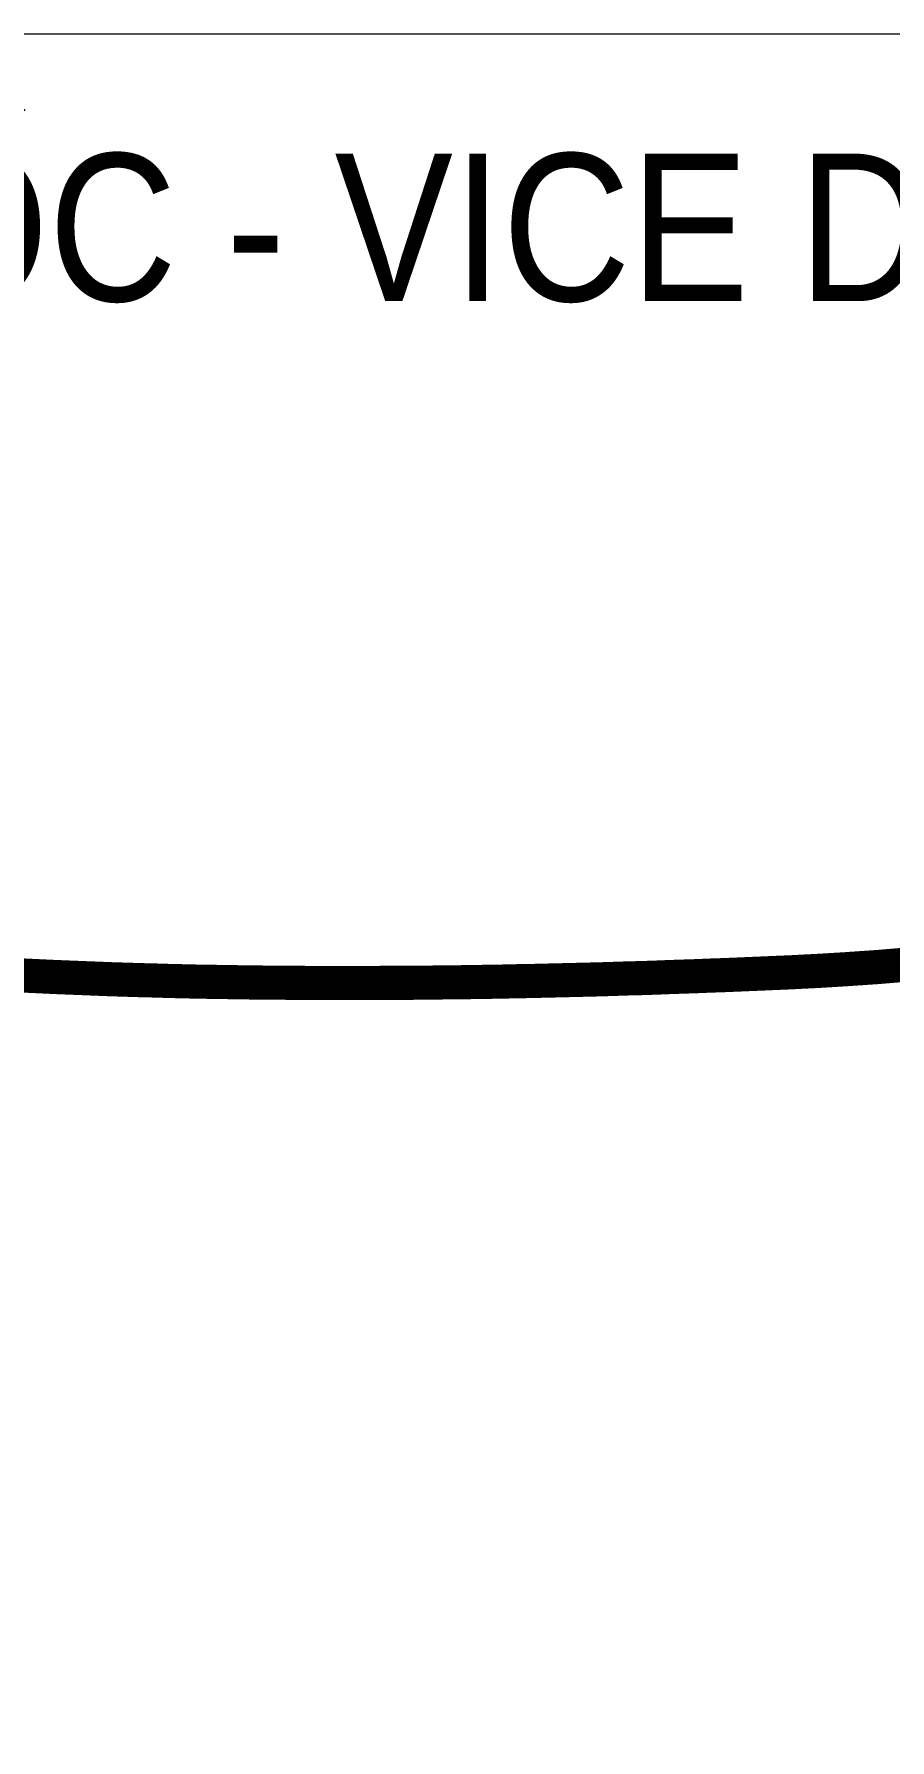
# Model space of a CAD drawing. Header units: millimetres. Extents: x -182770 to 489476, y -561170 to -280028.
# Drawn here: x 327944 to 328553, y -523112 to -521898 of the extents above; entities that cross this region are included whole.
import ezdxf
from ezdxf.enums import TextEntityAlignment as Align

# ---------------------------------------------------------------- set-up
doc = ezdxf.new("R2010")
doc.units = ezdxf.units.MM
doc.header["$MEASUREMENT"] = 0
for name, color, linetype, lineweight in [('Khungten_LCDI', 7, 'Continuous', 5), ('LC Dim', 8, 'Continuous', 18), ('LC ISO', 153, 'Continuous', 13), ('LC Net thay', 63, 'Continuous', 25), ('LC Text1', 3, 'Continuous', 20)]:
    doc.layers.add(name, color=color, linetype=linetype, lineweight=lineweight)
doc.styles.add('Khungten', font='VHAVAN.TTF', dxfattribs={"width": 0.9, "height": 5000})
doc.styles.add('LC 1', font='VHAVANB.TTF')
doc.styles.add('Title', font='VHBLACK.TTF', dxfattribs={"width": 0.8})

# ---------------------------------------------------------------- blocks, each defined once
blk = doc.blocks.new('a tuan anh')
at = {"layer": 'LC ISO', "const_width": 30}
blk.add_lwpolyline([(-814.9, -11), (-802.4, -11.6), (-789.9, -12.2), (-777.3, -12.8), (-764.8, -13.3), (-752.2, -13.8), (-739.6, -14.3), (-727, -14.8), (-714.3, -15.2), (-701.7, -15.6), (-689, -15.9), (-676.3, -16.3), (-663.6, -16.6), (-650.9, -16.9), (-638.1, -17.1), (-625.4, -17.3), (-612.7, -17.5), (-599.9, -17.7), (-587.1, -17.8), (-574.4, -17.9), (-561.6, -18), (-548.9, -18.1), (-536.1, -18.1), (-523.4, -18.1), (-510.6, -18.1), (-497.9, -18.1), (-485.2, -18), (-472.5, -18), (-459.8, -17.9), (-447.1, -17.8), (-434.5, -17.6), (-421.8, -17.5), (-409.2, -17.3), (-396.6, -17.1), (-384, -16.9), (-371.5, -16.6), (-359, -16.4), (-346.5, -16.1), (-334, -15.8), (-321.6, -15.5), (-309.2, -15.2), (-296.9, -14.9), (-284.6, -14.5), (-272.3, -14.1), (-260.1, -13.8), (-247.9, -13.4), (-235.8, -12.9), (-223.7, -12.5), (-211.7, -12.1), (-199.7, -11.6), (-187.8, -11.2), (-175.9, -10.7), (-164.1, -10.2), (-152.3, -9.7), (-140.6, -9.2), (-128.9, -8.7), (-117.3, -8.1), (-105.6, -7.5), (-93.9, -6.8), (-82.3, -6.1), (-70.6, -5.3), (-58.9, -4.5), (-53, -4.1), (-47.1, -3.6), (-41.2, -3.1), (-35.3, -2.6), (-29.4, -2.1), (-23.5, -1.6)], dxfattribs=at)
blk = doc.blocks.new('lcdi fix')
at = {"layer": 'Khungten_LCDI', "color": 9, "lineweight": 15}
blk.add_lwpolyline([(36750, 446.3), (40450, 446.3), (40450, 2437.2), (36750, 2437.2)], close=True, dxfattribs=at)
at = {"layer": 'LC Dim', "xscale": 1.08, "yscale": 1.08, "zscale": 1.08}
blk.add_blockref('a tuan anh', (39082.1, 1556.6), dxfattribs=at)
at = {"color": 7, "style": 'Khungten', "width": 0.9}
blk.add_text('P. gi¸m ®èc - VICE director', height=140, dxfattribs=at).set_placement((38565.6, 2183.9), align=Align.CENTER)
at = {"color": 7, "style": 'Khungten', "width": 0.8}
for tag, p in [('REVISION', (39498.8, -10746.3)), ('NGAYHT', (39546.1, -11609.4))]:
    blk.add_attdef(tag, text='', height=200, dxfattribs=at).set_placement(p, align=Align.CENTER)
at = {"layer": 'LC Text1', "color": 3, "style": 'LC 1', "width": 1.834006}
for tag, p, p2 in [('TENBANVE1', (36912.7, -8885.8), (40339.1, -8885.8)), ('TENBANVE2', (36912.7, -9562.5), (40339.1, -9562.5))]:
    blk.add_attdef(tag, text='', height=250, dxfattribs=at).set_placement(p, p2, align=Align.FIT)
at = {"layer": 'LC Text1', "style": 'Title', "width": 0.7}
blk.add_attdef('SOBANVE', text='', height=250, dxfattribs=at).set_placement((39562, -13896.2), align=Align.CENTER)

msp = doc.modelspace()

# ---------------------------------------------------------------- block references
at = {"layer": 'LC Net thay', "xscale": 0.75, "yscale": 0.75, "zscale": 0.75}
msp.add_blockref('lcdi fix', (299276.1, -523726.3), dxfattribs=at)

doc.saveas('drawing.dxf')
